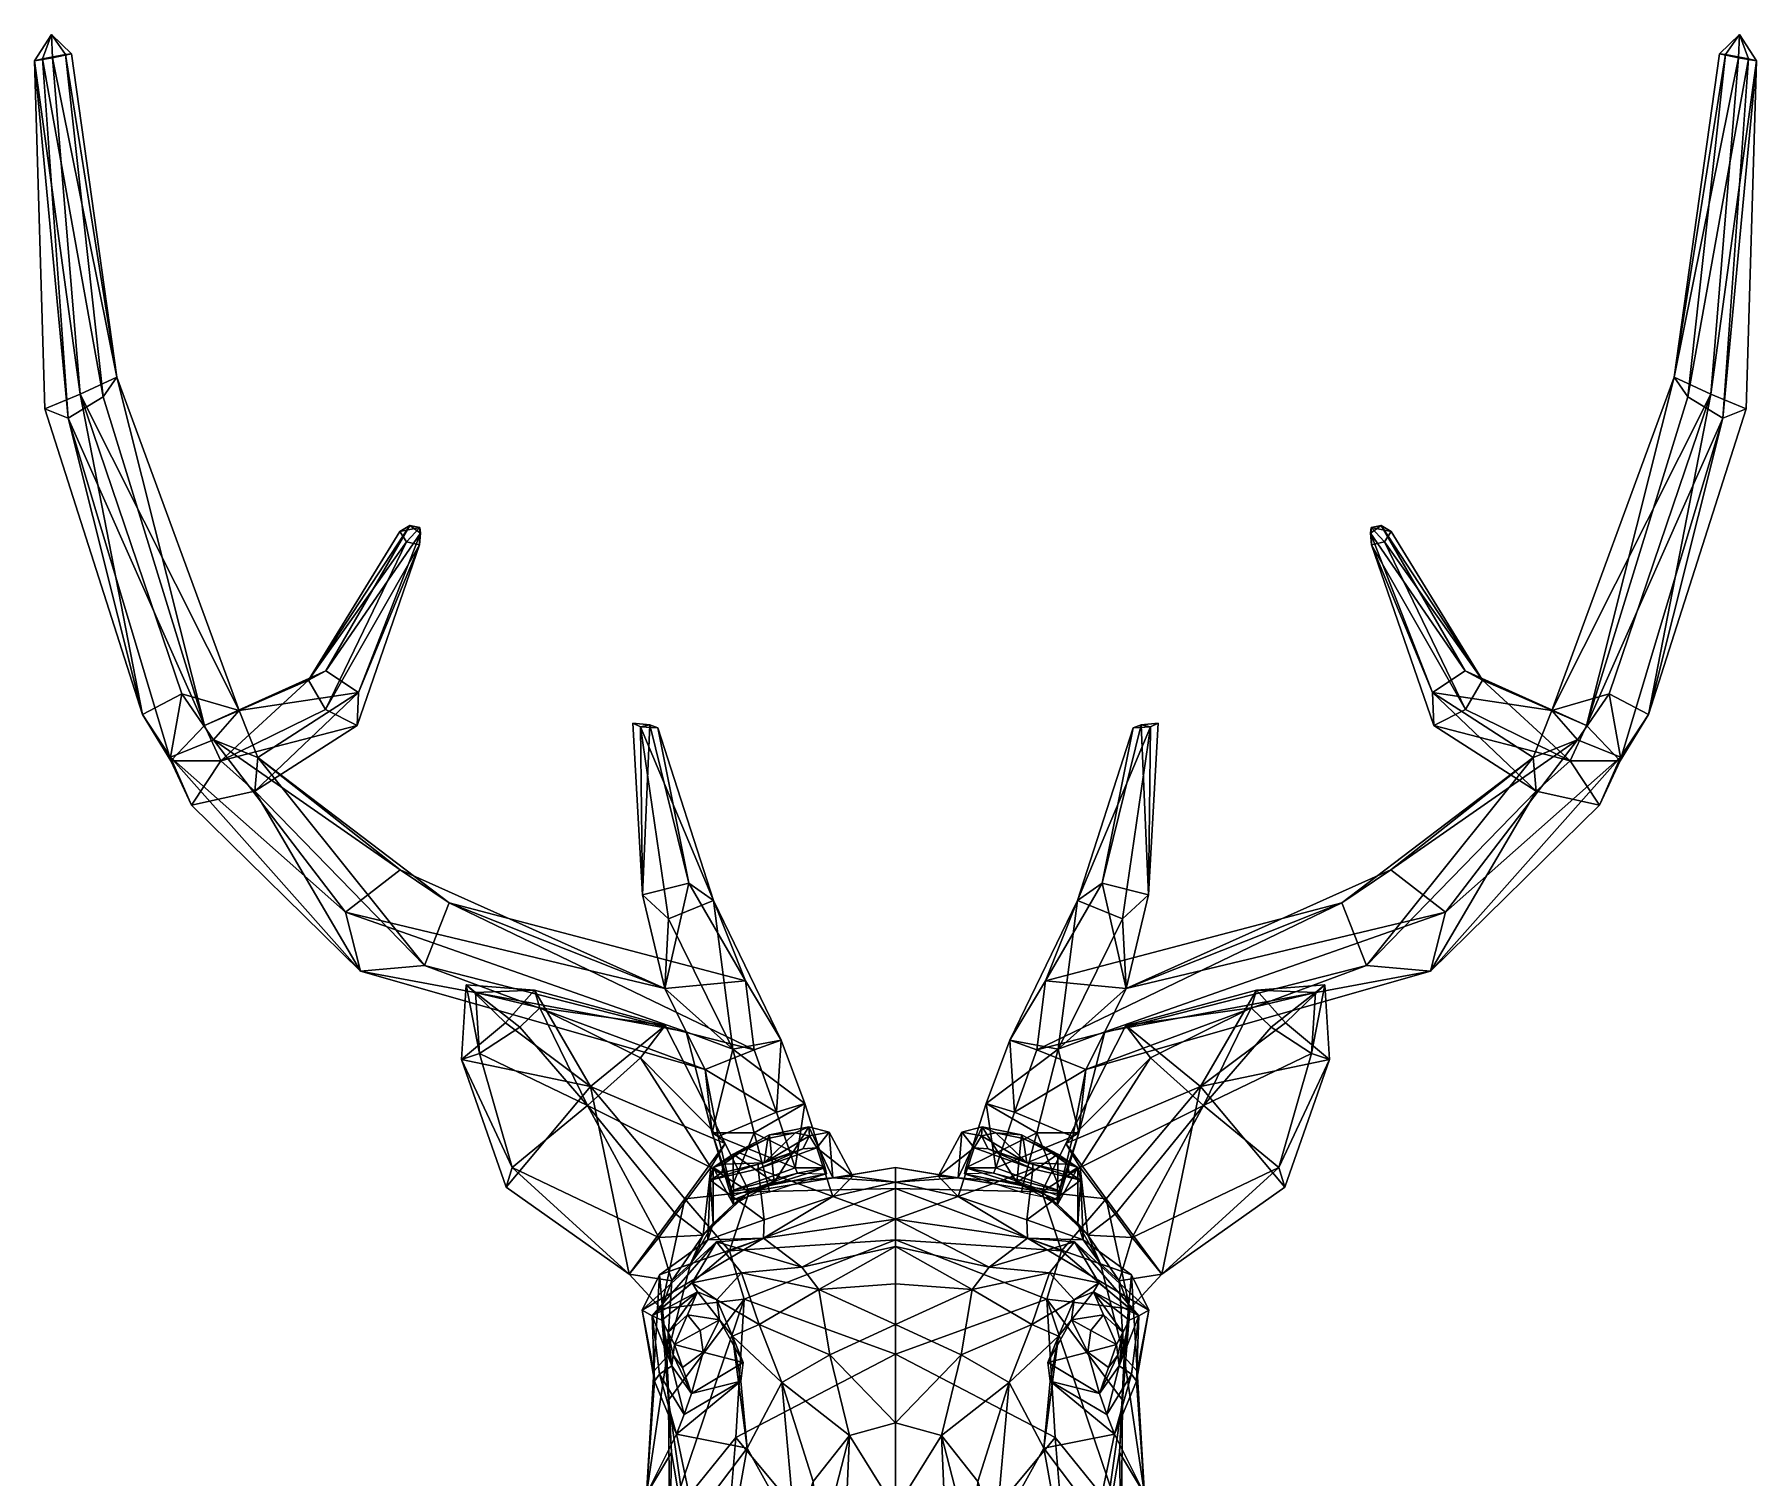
# Model space of a CAD drawing. Header units: centimetres. Extents: x -1.18 to 1.18, y 0 to 6.83.
# Drawn here: x -1.176 to 1.176, y 4.857 to 6.827 of the extents above; entities that cross this region are included whole.
import ezdxf

# ---------------------------------------------------------------- set-up
doc = ezdxf.new("R2010")
doc.units = ezdxf.units.CM
doc.header["$MEASUREMENT"] = 0

msp = doc.modelspace()

# ---------------------------------------------------------------- meshes
at = {"color": 251, "true_color": 0x666666}
mesh = msp.add_polyface(dxfattribs=at)
corners = [(-0.6678, 6.1346, 1.9453), (-0.65, 6.1303, 1.9579), (-0.6493, 6.1538, 1.9421), (-0.65, 6.1303, 1.9579), (-0.6487, 6.1461, 1.9691), (-0.6493, 6.1538, 1.9421), (-0.8706, 5.8399, 2.2877), (-0.9313, 5.8642, 2.3617), (-0.8962, 5.9042, 2.257), (-0.9744, 5.9268, 2.3098), (-0.9313, 5.8642, 2.3617), (-0.9897, 5.8404, 2.3282), (-0.9744, 5.9268, 2.3098), (-1.0282, 5.8987, 2.2811), (-0.961, 5.775, 2.2334), (-0.9894, 5.8353, 2.1817), (-0.9897, 5.8404, 2.3282), (-1.0282, 5.8987, 2.2811), (-1.1293, 6.303, 1.9899), (-1.0815, 6.3321, 1.991), (-1.1644, 6.7937, 1.9365), (-1.1331, 6.7997, 1.9381), (-1.0815, 6.3321, 1.991), (-1.0631, 6.3593, 2.0467), (-1.1331, 6.7997, 1.9381), (-1.1248, 6.8006, 1.969), (-1.113, 6.3361, 2.0901), (-1.151, 6.7952, 1.9864), (-1.0631, 6.3593, 2.0467), (-1.1248, 6.8006, 1.969), (-1.1613, 6.3157, 2.0501), (-1.1755, 6.7909, 1.9663), (-1.113, 6.3361, 2.0901), (-1.151, 6.7952, 1.9864), (-1.1613, 6.3157, 2.0501), (-1.1293, 6.303, 1.9899), (-1.1755, 6.7909, 1.9663), (-1.1644, 6.7937, 1.9365), (-1.1644, 6.7937, 1.9365), (-1.1331, 6.7997, 1.9381), (-1.1523, 6.8269, 1.952), (-1.1248, 6.8006, 1.969), (-1.151, 6.7952, 1.9864), (-1.1755, 6.7909, 1.9663), (-1.1644, 6.7937, 1.9365), (-0.6493, 6.1538, 1.9421), (-0.6487, 6.1461, 1.9691), (-0.663, 6.1568, 1.965), (-0.6493, 6.1538, 1.9421), (-0.663, 6.1568, 1.965), (-0.6767, 6.1483, 1.9483), (-0.6767, 6.1483, 1.9483), (-0.6678, 6.1346, 1.9453), (-0.6493, 6.1538, 1.9421), (-0.9894, 5.8353, 2.1817), (-0.9209, 5.8356, 2.1865), (-0.9433, 5.8839, 2.1813), (-0.961, 5.775, 2.2334), (-0.9209, 5.8356, 2.1865), (-0.9894, 5.8353, 2.1817), (-0.9433, 5.8839, 2.1813), (-0.9209, 5.8356, 2.1865), (-0.8013, 5.9455, 2.0785), (-0.7783, 5.9057, 2.0715), (-0.8746, 5.7939, 2.2375), (-0.735, 5.8839, 2.1165), (-0.9209, 5.8356, 2.1865), (-0.7783, 5.9057, 2.0715), (-0.8706, 5.8399, 2.2877), (-0.7331, 5.9286, 2.1529), (-0.8746, 5.7939, 2.2375), (-0.735, 5.8839, 2.1165), (-0.7778, 5.9585, 2.1426), (-0.7331, 5.9286, 2.1529), (-0.8962, 5.9042, 2.257), (-0.8706, 5.8399, 2.2877), (-0.8013, 5.9455, 2.0785), (-0.7778, 5.9585, 2.1426), (-0.9433, 5.8839, 2.1813), (-0.8962, 5.9042, 2.257), (-0.663, 6.1568, 1.965), (-0.6487, 6.1461, 1.9691), (-0.7778, 5.9585, 2.1426), (-0.7331, 5.9286, 2.1529), (-0.735, 5.8839, 2.1165), (-0.7331, 5.9286, 2.1529), (-0.65, 6.1303, 1.9579), (-0.6487, 6.1461, 1.9691), (-0.735, 5.8839, 2.1165), (-0.65, 6.1303, 1.9579), (-0.7783, 5.9057, 2.0715), (-0.6678, 6.1346, 1.9453), (-0.7783, 5.9057, 2.0715), (-0.6678, 6.1346, 1.9453), (-0.8013, 5.9455, 2.0785), (-0.6767, 6.1483, 1.9483), (-0.6767, 6.1483, 1.9483), (-0.663, 6.1568, 1.965), (-0.8013, 5.9455, 2.0785), (-0.7778, 5.9585, 2.1426), (-1.113, 6.3361, 2.0901), (-1.0631, 6.3593, 2.0467), (-1.113, 6.3361, 2.0901), (-1.1613, 6.3157, 2.0501), (-1.1293, 6.303, 1.9899), (-1.1613, 6.3157, 2.0501), (-1.1293, 6.303, 1.9899), (-1.0815, 6.3321, 1.991), (-1.0631, 6.3593, 2.0467), (-1.0815, 6.3321, 1.991), (-0.3352, 5.8848, 2.9291), (-0.282, 5.6687, 2.9053), (-0.3246, 5.8804, 2.9456), (-0.3246, 5.8804, 2.9456), (-0.348, 5.8819, 2.9543), (-0.3352, 5.8848, 2.9291), (-0.3588, 5.8867, 2.9376)]
mesh.append_faces([[corners[k] for k in face] for face in [(0, 1, 2), (3, 4, 5), (6, 7, 8), (8, 7, 9), (10, 11, 12), (12, 11, 13), (14, 15, 16), (16, 15, 17), (18, 19, 20), (20, 19, 21), (22, 23, 24), (24, 23, 25), (26, 27, 28), (28, 27, 29), (30, 31, 32), (32, 31, 33), (34, 35, 36), (36, 35, 37), (38, 39, 40), (39, 41, 40), (41, 42, 40), (42, 43, 40), (43, 44, 40), (45, 46, 47), (48, 49, 50), (51, 52, 53), (54, 55, 56), (57, 58, 59), (60, 61, 62), (62, 61, 63), (64, 65, 66), (66, 65, 67), (68, 69, 70), (70, 69, 71), (72, 73, 74), (74, 73, 75), (76, 77, 78), (78, 77, 79), (80, 81, 82), (82, 81, 83), (84, 85, 86), (86, 85, 87), (88, 89, 90), (90, 89, 91), (92, 93, 94), (94, 93, 95), (96, 97, 98), (98, 97, 99), (9, 100, 8), (8, 100, 101), (12, 13, 102), (102, 13, 103), (15, 104, 17), (17, 104, 105), (54, 56, 106), (106, 56, 107), (79, 108, 78), (78, 108, 109), (110, 111, 112), (113, 114, 115), (115, 114, 116)]], dxfattribs={"color": 251})
mesh = msp.add_polyface(dxfattribs=at)
corners = [(0.6678, 6.1346, 1.9453), (0.65, 6.1303, 1.9579), (0.6493, 6.1538, 1.9421), (0.65, 6.1303, 1.9579), (0.6487, 6.1461, 1.9691), (0.6493, 6.1538, 1.9421), (0.8706, 5.8399, 2.2877), (0.9313, 5.8642, 2.3617), (0.8962, 5.9042, 2.257), (0.9744, 5.9268, 2.3098), (0.9313, 5.8642, 2.3617), (0.9897, 5.8404, 2.3282), (0.9744, 5.9268, 2.3098), (1.0282, 5.8987, 2.2811), (0.961, 5.775, 2.2334), (0.9894, 5.8353, 2.1817), (0.9897, 5.8404, 2.3282), (1.0282, 5.8987, 2.2811), (1.1293, 6.303, 1.9899), (1.0815, 6.3321, 1.991), (1.1644, 6.7937, 1.9365), (1.1331, 6.7997, 1.9381), (1.0815, 6.3321, 1.991), (1.0631, 6.3593, 2.0467), (1.1331, 6.7997, 1.9381), (1.1248, 6.8006, 1.969), (1.113, 6.3361, 2.0901), (1.151, 6.7952, 1.9864), (1.0631, 6.3593, 2.0467), (1.1248, 6.8006, 1.969), (1.1613, 6.3157, 2.0501), (1.1755, 6.7909, 1.9663), (1.113, 6.3361, 2.0901), (1.151, 6.7952, 1.9864), (1.1613, 6.3157, 2.0501), (1.1293, 6.303, 1.9899), (1.1755, 6.7909, 1.9663), (1.1644, 6.7937, 1.9365), (1.1644, 6.7937, 1.9365), (1.1331, 6.7997, 1.9381), (1.1523, 6.8269, 1.952), (1.1248, 6.8006, 1.969), (1.151, 6.7952, 1.9864), (1.1755, 6.7909, 1.9663), (1.1644, 6.7937, 1.9365), (0.6493, 6.1538, 1.9421), (0.6487, 6.1461, 1.9691), (0.663, 6.1568, 1.965), (0.6493, 6.1538, 1.9421), (0.663, 6.1568, 1.965), (0.6767, 6.1483, 1.9483), (0.6767, 6.1483, 1.9483), (0.6678, 6.1346, 1.9453), (0.6493, 6.1538, 1.9421), (0.9894, 5.8353, 2.1817), (0.9209, 5.8356, 2.1865), (0.9433, 5.8839, 2.1813), (0.961, 5.775, 2.2334), (0.9209, 5.8356, 2.1865), (0.9894, 5.8353, 2.1817), (0.9433, 5.8839, 2.1813), (0.9209, 5.8356, 2.1865), (0.8013, 5.9455, 2.0785), (0.7783, 5.9057, 2.0715), (0.8746, 5.7939, 2.2375), (0.735, 5.8839, 2.1165), (0.9209, 5.8356, 2.1865), (0.7783, 5.9057, 2.0715), (0.8706, 5.8399, 2.2877), (0.7331, 5.9286, 2.1529), (0.8746, 5.7939, 2.2375), (0.735, 5.8839, 2.1165), (0.7778, 5.9585, 2.1426), (0.7331, 5.9286, 2.1529), (0.8962, 5.9042, 2.257), (0.8706, 5.8399, 2.2877), (0.8013, 5.9455, 2.0785), (0.7778, 5.9585, 2.1426), (0.9433, 5.8839, 2.1813), (0.8962, 5.9042, 2.257), (0.663, 6.1568, 1.965), (0.6487, 6.1461, 1.9691), (0.7778, 5.9585, 2.1426), (0.7331, 5.9286, 2.1529), (0.735, 5.8839, 2.1165), (0.7331, 5.9286, 2.1529), (0.65, 6.1303, 1.9579), (0.6487, 6.1461, 1.9691), (0.735, 5.8839, 2.1165), (0.65, 6.1303, 1.9579), (0.7783, 5.9057, 2.0715), (0.6678, 6.1346, 1.9453), (0.7783, 5.9057, 2.0715), (0.6678, 6.1346, 1.9453), (0.8013, 5.9455, 2.0785), (0.6767, 6.1483, 1.9483), (0.6767, 6.1483, 1.9483), (0.663, 6.1568, 1.965), (0.8013, 5.9455, 2.0785), (0.7778, 5.9585, 2.1426), (1.113, 6.3361, 2.0901), (1.0631, 6.3593, 2.0467), (1.113, 6.3361, 2.0901), (1.1613, 6.3157, 2.0501), (1.1293, 6.303, 1.9899), (1.1613, 6.3157, 2.0501), (1.1293, 6.303, 1.9899), (1.0815, 6.3321, 1.991), (1.0631, 6.3593, 2.0467), (1.0815, 6.3321, 1.991), (0.3352, 5.8848, 2.9291), (0.282, 5.6687, 2.9053), (0.3246, 5.8804, 2.9456), (0.3246, 5.8804, 2.9456), (0.348, 5.8819, 2.9543), (0.3352, 5.8848, 2.9291), (0.3588, 5.8867, 2.9376)]
mesh.append_faces([[corners[k] for k in face] for face in [(0, 1, 2), (3, 4, 5), (6, 7, 8), (8, 7, 9), (10, 11, 12), (12, 11, 13), (14, 15, 16), (16, 15, 17), (18, 19, 20), (20, 19, 21), (22, 23, 24), (24, 23, 25), (26, 27, 28), (28, 27, 29), (30, 31, 32), (32, 31, 33), (34, 35, 36), (36, 35, 37), (38, 39, 40), (39, 41, 40), (41, 42, 40), (42, 43, 40), (43, 44, 40), (45, 46, 47), (48, 49, 50), (51, 52, 53), (54, 55, 56), (57, 58, 59), (60, 61, 62), (62, 61, 63), (64, 65, 66), (66, 65, 67), (68, 69, 70), (70, 69, 71), (72, 73, 74), (74, 73, 75), (76, 77, 78), (78, 77, 79), (80, 81, 82), (82, 81, 83), (84, 85, 86), (86, 85, 87), (88, 89, 90), (90, 89, 91), (92, 93, 94), (94, 93, 95), (96, 97, 98), (98, 97, 99), (9, 100, 8), (8, 100, 101), (12, 13, 102), (102, 13, 103), (15, 104, 17), (17, 104, 105), (54, 56, 106), (106, 56, 107), (79, 108, 78), (78, 108, 109), (110, 111, 112), (113, 114, 115), (115, 114, 116)]], dxfattribs={"color": 251})
mesh = msp.add_polyface(dxfattribs=at)
corners = [(-0.3146, 5.4744, 2.7683), (-0.2324, 5.3131, 2.7625), (-0.3482, 5.4301, 2.7734), (-0.3146, 5.4744, 2.7683), (-0.4162, 5.3911, 2.6461), (-0.2324, 5.3131, 2.7625), (-0.4929, 5.5226, 2.7248), (-0.4854, 5.4982, 2.7451), (-0.5326, 5.4778, 2.6895), (-0.5925, 5.4277, 2.7078), (-0.4929, 5.5226, 2.7248), (-0.5127, 5.4718, 2.7212), (-0.4207, 5.365, 2.7146), (-0.5681, 5.4362, 2.7303), (-0.5863, 5.5299, 2.7152), (-0.5734, 5.5192, 2.7356), (-0.1928, 5.4409, 2.8182), (-0.6429, 5.5562, 2.5461), (-0.2597, 5.414, 2.8475), (-0.7302, 5.5484, 2.5818), (-0.2048, 5.535, 2.8419), (-0.6095, 5.6418, 2.5689), (-0.1928, 5.4409, 2.8182), (-0.6429, 5.5562, 2.5461), (-0.2048, 5.535, 2.8419), (-0.315, 5.5245, 2.9038), (-0.6095, 5.6418, 2.5689), (-0.6762, 5.6869, 2.6187), (-0.2857, 5.4657, 2.8995), (-0.7508, 5.6291, 2.6266), (-0.315, 5.5245, 2.9038), (-0.6762, 5.6869, 2.6187), (-0.2597, 5.414, 2.8475), (-0.7302, 5.5484, 2.5818), (-0.2857, 5.4657, 2.8995), (-0.7508, 5.6291, 2.6266), (-0.8746, 5.7939, 2.2375), (-0.961, 5.775, 2.2334), (-0.8706, 5.8399, 2.2877), (-0.8746, 5.7939, 2.2375), (-0.8706, 5.8399, 2.2877), (-0.9313, 5.8642, 2.3617), (-0.9313, 5.8642, 2.3617), (-0.9897, 5.8404, 2.3282), (-0.9897, 5.8404, 2.3282), (-0.961, 5.775, 2.2334), (-0.961, 5.775, 2.2334), (-0.8746, 5.7939, 2.2375), (-0.9209, 5.8356, 2.1865), (-0.2219, 5.4418, 2.9617), (-0.3588, 5.8867, 2.9376), (-0.3456, 5.6526, 2.9198), (-0.3352, 5.8848, 2.9291), (-0.282, 5.6687, 2.9053), (-0.3246, 5.8804, 2.9456), (-0.282, 5.6687, 2.9053), (-0.2485, 5.6449, 2.9562), (-0.156, 5.4541, 2.9035), (-0.3099, 5.62, 2.9763), (-0.3456, 5.6526, 2.9198), (-0.348, 5.8819, 2.9543), (-0.3588, 5.8867, 2.9376), (-0.3099, 5.62, 2.9763), (-0.348, 5.8819, 2.9543), (-0.2485, 5.6449, 2.9562), (-0.3246, 5.8804, 2.9456), (-0.282, 5.6687, 2.9053), (-0.2048, 5.535, 2.8419), (-0.2485, 5.6449, 2.9562), (-0.156, 5.4541, 2.9035), (-0.156, 5.4541, 2.9035), (-0.2219, 5.4418, 2.9617), (-0.2485, 5.6449, 2.9562), (-0.3099, 5.62, 2.9763), (-0.2219, 5.4418, 2.9617), (-0.315, 5.5245, 2.9038), (-0.3099, 5.62, 2.9763), (-0.3456, 5.6526, 2.9198), (-0.3456, 5.6526, 2.9198), (-0.282, 5.6687, 2.9053), (-0.1623, 5.3561, 2.838), (-0.2504, 5.3277, 2.9293), (-0.2219, 5.4418, 2.9617), (-0.2504, 5.3277, 2.9293), (-0.2857, 5.4657, 2.8995), (-0.1237, 5.3678, 2.9309), (-0.2219, 5.4418, 2.9617), (-0.156, 5.4541, 2.9035), (-0.1623, 5.3561, 2.838), (-0.156, 5.4541, 2.9035), (-0.1928, 5.4409, 2.8182)]
mesh.append_faces([[corners[k] for k in face] for face in [(0, 1, 2), (3, 4, 5), (6, 0, 7), (7, 0, 2), (8, 9, 4), (3, 10, 4), (4, 10, 8), (11, 7, 12), (12, 7, 2), (12, 13, 11), (14, 6, 15), (15, 6, 7), (8, 10, 14), (9, 8, 14), (15, 13, 14), (14, 13, 9), (11, 13, 15), (15, 7, 11), (16, 17, 18), (18, 17, 19), (20, 21, 22), (22, 21, 23), (24, 25, 26), (26, 25, 27), (28, 29, 30), (30, 29, 31), (32, 33, 34), (34, 33, 35), (17, 36, 19), (19, 36, 37), (21, 38, 23), (23, 38, 39), (26, 27, 40), (40, 27, 41), (31, 29, 42), (42, 29, 43), (35, 33, 44), (44, 33, 45), (46, 47, 48), (28, 30, 49), (50, 51, 52), (52, 51, 53), (54, 55, 56), (57, 20, 22), (58, 59, 60), (60, 59, 61), (62, 63, 64), (64, 63, 65), (66, 67, 68), (68, 67, 69), (70, 71, 72), (72, 71, 73), (74, 75, 76), (76, 75, 77), (78, 25, 79), (79, 25, 24), (18, 80, 16), (81, 32, 34), (82, 83, 84), (85, 86, 87), (88, 89, 90)]], dxfattribs={"color": 251})
mesh = msp.add_polyface(dxfattribs=at)
corners = [(0.3146, 5.4744, 2.7683), (0.2324, 5.3131, 2.7625), (0.3482, 5.4301, 2.7734), (0.3146, 5.4744, 2.7683), (0.4162, 5.3911, 2.6461), (0.2324, 5.3131, 2.7625), (0.4929, 5.5226, 2.7248), (0.4854, 5.4982, 2.7451), (0.5326, 5.4778, 2.6895), (0.5925, 5.4277, 2.7078), (0.4929, 5.5226, 2.7248), (0.5127, 5.4718, 2.7212), (0.4207, 5.365, 2.7146), (0.5681, 5.4362, 2.7303), (0.5863, 5.5299, 2.7152), (0.5734, 5.5192, 2.7356), (0.1928, 5.4409, 2.8182), (0.6429, 5.5562, 2.5461), (0.2597, 5.414, 2.8475), (0.7302, 5.5484, 2.5818), (0.2048, 5.535, 2.8419), (0.6095, 5.6418, 2.5689), (0.1928, 5.4409, 2.8182), (0.6429, 5.5562, 2.5461), (0.2048, 5.535, 2.8419), (0.315, 5.5245, 2.9038), (0.6095, 5.6418, 2.5689), (0.6762, 5.6869, 2.6187), (0.2857, 5.4657, 2.8995), (0.7508, 5.6291, 2.6266), (0.315, 5.5245, 2.9038), (0.6762, 5.6869, 2.6187), (0.2597, 5.414, 2.8475), (0.7302, 5.5484, 2.5818), (0.2857, 5.4657, 2.8995), (0.7508, 5.6291, 2.6266), (0.8746, 5.7939, 2.2375), (0.961, 5.775, 2.2334), (0.8706, 5.8399, 2.2877), (0.8746, 5.7939, 2.2375), (0.8706, 5.8399, 2.2877), (0.9313, 5.8642, 2.3617), (0.9313, 5.8642, 2.3617), (0.9897, 5.8404, 2.3282), (0.9897, 5.8404, 2.3282), (0.961, 5.775, 2.2334), (0.961, 5.775, 2.2334), (0.8746, 5.7939, 2.2375), (0.9209, 5.8356, 2.1865), (0.2219, 5.4418, 2.9617), (0.3588, 5.8867, 2.9376), (0.3456, 5.6526, 2.9198), (0.3352, 5.8848, 2.9291), (0.282, 5.6687, 2.9053), (0.3246, 5.8804, 2.9456), (0.282, 5.6687, 2.9053), (0.2485, 5.6449, 2.9562), (0.156, 5.4541, 2.9035), (0.3099, 5.62, 2.9763), (0.3456, 5.6526, 2.9198), (0.348, 5.8819, 2.9543), (0.3588, 5.8867, 2.9376), (0.3099, 5.62, 2.9763), (0.348, 5.8819, 2.9543), (0.2485, 5.6449, 2.9562), (0.3246, 5.8804, 2.9456), (0.282, 5.6687, 2.9053), (0.2048, 5.535, 2.8419), (0.2485, 5.6449, 2.9562), (0.156, 5.4541, 2.9035), (0.156, 5.4541, 2.9035), (0.2219, 5.4418, 2.9617), (0.2485, 5.6449, 2.9562), (0.3099, 5.62, 2.9763), (0.2219, 5.4418, 2.9617), (0.315, 5.5245, 2.9038), (0.3099, 5.62, 2.9763), (0.3456, 5.6526, 2.9198), (0.3456, 5.6526, 2.9198), (0.282, 5.6687, 2.9053), (0.1623, 5.3561, 2.838), (0.2504, 5.3277, 2.9293), (0.2219, 5.4418, 2.9617), (0.2504, 5.3277, 2.9293), (0.2857, 5.4657, 2.8995), (0.1237, 5.3678, 2.9309), (0.2219, 5.4418, 2.9617), (0.156, 5.4541, 2.9035), (0.1623, 5.3561, 2.838), (0.156, 5.4541, 2.9035), (0.1928, 5.4409, 2.8182)]
mesh.append_faces([[corners[k] for k in face] for face in [(0, 1, 2), (3, 4, 5), (6, 0, 7), (7, 0, 2), (8, 9, 4), (3, 10, 4), (4, 10, 8), (11, 7, 12), (12, 7, 2), (12, 13, 11), (14, 6, 15), (15, 6, 7), (8, 10, 14), (9, 8, 14), (15, 13, 14), (14, 13, 9), (11, 13, 15), (15, 7, 11), (16, 17, 18), (18, 17, 19), (20, 21, 22), (22, 21, 23), (24, 25, 26), (26, 25, 27), (28, 29, 30), (30, 29, 31), (32, 33, 34), (34, 33, 35), (17, 36, 19), (19, 36, 37), (21, 38, 23), (23, 38, 39), (26, 27, 40), (40, 27, 41), (31, 29, 42), (42, 29, 43), (35, 33, 44), (44, 33, 45), (46, 47, 48), (28, 30, 49), (50, 51, 52), (52, 51, 53), (54, 55, 56), (57, 20, 22), (58, 59, 60), (60, 59, 61), (62, 63, 64), (64, 63, 65), (66, 67, 68), (68, 67, 69), (70, 71, 72), (72, 71, 73), (74, 75, 76), (76, 75, 77), (78, 25, 79), (79, 25, 24), (18, 80, 16), (81, 32, 34), (82, 83, 84), (85, 86, 87), (88, 89, 90)]], dxfattribs={"color": 251})
mesh = msp.add_polyface(dxfattribs=at)
corners = [(-0.5314, 5.2534, 2.6882), (-0.5232, 5.2805, 2.7126), (-0.3636, 5.1347, 2.6734), (-0.323, 5.1847, 2.715), (-0.3482, 5.4301, 2.7734), (-0.2324, 5.3131, 2.7625), (-0.252, 5.2805, 2.773), (-0.2324, 5.3131, 2.7625), (-0.4162, 5.3911, 2.6461), (-0.2877, 5.2375, 2.5881), (-0.5681, 5.4362, 2.7303), (-0.5925, 5.4277, 2.7078), (-0.2264, 5.1667, 2.5676), (-0.3197, 5.0873, 2.6657), (-0.3054, 5.1255, 2.7315), (-0.1997, 5.2472, 2.772), (-0.2624, 5.1881, 2.7823), (-0.1997, 5.2472, 2.772), (-0.2446, 5.1791, 3.1643), (-0.346, 5.0857, 3.0195), (-0.1802, 5.1837, 3.0921), (-0.3223, 5.1337, 2.9524), (-0.3322, 5.0777, 3.0867), (-0.2777, 5.123, 3.1709), (-0.2997, 5.2168, 2.6911), (-0.4207, 5.365, 2.7146), (-0.2797, 5.1487, 2.8357), (-0.3054, 5.1255, 2.7315), (-0.2624, 5.1881, 2.7823), (-0.244, 5.0997, 3.2154), (-0.2101, 5.1367, 3.2212), (-0.237, 5.273, 2.9401), (-0.2346, 5.285, 2.8929), (-0.1795, 5.2866, 2.9127), (-0.2128, 5.3002, 2.8582), (-0.256, 5.1815, 2.9477), (-0.1792, 5.2089, 3.0239), (-0.256, 5.1815, 2.9477), (-0.2488, 5.2038, 2.8683), (-0.2211, 5.23, 2.8229), (-0.1997, 5.2472, 2.772), (-0.2211, 5.23, 2.8229), (-0.237, 5.273, 2.9401), (-0.1877, 5.2851, 2.984), (-0.2528, 5.2633, 2.9459), (-0.1876, 5.2785, 3.0051), (-0.2528, 5.2633, 2.9459), (-0.2488, 5.2806, 2.8827), (-0.237, 5.273, 2.9401), (-0.2346, 5.285, 2.8929), (-0.2218, 5.2988, 2.8383), (-0.2128, 5.3002, 2.8582), (-0.2128, 5.3002, 2.8582), (-0.2218, 5.2988, 2.8383), (-0.1744, 5.3201, 2.8523), (-0.256, 5.1815, 2.9477), (-0.2528, 5.2633, 2.9459), (-0.1792, 5.2089, 3.0239), (-0.1876, 5.2785, 3.0051), (-0.256, 5.1815, 2.9477), (-0.2488, 5.2038, 2.8683), (-0.2528, 5.2633, 2.9459), (-0.2488, 5.2806, 2.8827), (-0.2211, 5.23, 2.8229), (-0.2218, 5.2988, 2.8383), (-0.174, 5.2552, 3.0014), (-0.2231, 5.236, 2.9484), (-0.2262, 5.247, 2.9461), (-0.2231, 5.236, 2.9484), (-0.222, 5.2415, 2.862), (-0.2262, 5.247, 2.9461), (-0.224, 5.2486, 2.8612), (-0.1929, 5.3276, 2.9885), (-0.2262, 5.247, 2.9461), (-0.2504, 5.3277, 2.9293), (-0.2262, 5.247, 2.9461), (-0.224, 5.2486, 2.8612), (-0.2504, 5.3277, 2.9293), (-0.242, 5.3228, 2.853), (-0.242, 5.3228, 2.853), (-0.1623, 5.3561, 2.838), (-0.2597, 5.414, 2.8475), (-0.242, 5.3228, 2.853), (-0.2597, 5.414, 2.8475), (-0.2504, 5.3277, 2.9293), (-0.1929, 5.3276, 2.9885), (-0.2504, 5.3277, 2.9293), (-0.2219, 5.4418, 2.9617)]
mesh.append_faces([[corners[k] for k in face] for face in [(0, 1, 2), (2, 1, 3), (4, 5, 6), (7, 8, 9), (9, 8, 2), (2, 8, 0), (10, 1, 11), (11, 1, 0), (8, 11, 0), (12, 9, 13), (13, 9, 2), (3, 14, 2), (5, 15, 6), (6, 15, 16), (12, 17, 9), (9, 17, 7), (18, 19, 20), (20, 19, 21), (22, 18, 23), (6, 16, 24), (4, 6, 25), (25, 6, 24), (1, 10, 25), (1, 25, 3), (3, 25, 24), (24, 16, 3), (3, 16, 14), (26, 27, 28), (29, 23, 30), (30, 23, 18), (31, 32, 33), (32, 34, 33), (21, 35, 20), (20, 35, 36), (21, 26, 37), (37, 26, 38), (26, 28, 38), (38, 28, 39), (40, 41, 28), (42, 43, 44), (44, 43, 45), (46, 47, 48), (48, 47, 49), (50, 51, 47), (47, 51, 49), (52, 53, 54), (55, 56, 57), (57, 56, 58), (59, 60, 61), (61, 60, 62), (60, 63, 62), (62, 63, 64), (65, 66, 67), (68, 69, 70), (70, 69, 71), (72, 73, 74), (75, 76, 77), (77, 76, 78), (79, 80, 81), (82, 83, 84), (85, 86, 87)]], dxfattribs={"color": 251})
mesh = msp.add_polyface(dxfattribs=at)
corners = [(-0.1369, 5.3279, 2.874), (-0.1795, 5.2866, 2.9127), (-0.1744, 5.3201, 2.8523), (-0.2128, 5.3002, 2.8582), (-0.0002, 5.2516, 2.5959), (-0.2264, 5.1667, 2.5676), (-0.0002, 5.1815, 2.4451), (-0.2068, 5.1006, 2.4952), (-0.0001, 5.2805, 2.785), (-0.1997, 5.2472, 2.772), (-0.1175, 5.3234, 2.9158), (-0.1267, 5.3059, 2.9653), (-0.1795, 5.2866, 2.9127), (-0.1045, 5.1137, 3.2517), (-0.2101, 5.1367, 3.2212), (-0.1281, 5.1444, 3.1831), (-0.0001, 5.1218, 3.2632), (-0.0001, 5.1724, 3.169), (-0.237, 5.273, 2.9401), (-0.1795, 5.2866, 2.9127), (-0.1877, 5.2851, 2.984), (-0.2446, 5.1791, 3.1643), (-0.1802, 5.1837, 3.0921), (-0.0001, 5.2098, 3.0748), (-0.1369, 5.3279, 2.874), (-0.1267, 5.3059, 2.9653), (-0.0857, 5.2408, 2.9924), (-0.1792, 5.2089, 3.0239), (-0.1655, 5.2601, 2.811), (-0.2211, 5.23, 2.8229), (-0.0857, 5.2664, 2.8369), (-0.0584, 5.2685, 2.9044), (-0.0857, 5.2664, 2.8369), (-0.0001, 5.2602, 2.8893), (-0.0001, 5.2805, 2.785), (-0.0001, 5.2098, 3.0748), (-0.0857, 5.2408, 2.9924), (-0.1074, 5.307, 2.9793), (-0.1876, 5.2785, 3.0051), (-0.1267, 5.3059, 2.9653), (-0.1877, 5.2851, 2.984), (-0.1744, 5.3201, 2.8523), (-0.2218, 5.2988, 2.8383), (-0.1721, 5.325, 2.8297), (-0.1181, 5.3357, 2.8573), (-0.1369, 5.3279, 2.874), (-0.0905, 5.3288, 2.9121), (-0.1175, 5.3234, 2.9158), (-0.1181, 5.3357, 2.8573), (-0.1369, 5.3279, 2.874), (-0.1074, 5.307, 2.9793), (-0.1267, 5.3059, 2.9653), (-0.0857, 5.2408, 2.9924), (-0.1074, 5.307, 2.9793), (-0.0584, 5.2685, 2.9044), (-0.0905, 5.3288, 2.9121), (-0.1792, 5.2089, 3.0239), (-0.1876, 5.2785, 3.0051), (-0.0857, 5.2408, 2.9924), (-0.1074, 5.307, 2.9793), (-0.1721, 5.325, 2.8297), (-0.2218, 5.2988, 2.8383), (-0.1655, 5.2601, 2.811), (-0.2211, 5.23, 2.8229), (-0.0857, 5.2664, 2.8369), (-0.1181, 5.3357, 2.8573), (-0.0857, 5.2664, 2.8369), (-0.1181, 5.3357, 2.8573), (-0.222, 5.2415, 2.862), (-0.1339, 5.2726, 2.8633), (-0.224, 5.2486, 2.8612), (-0.1369, 5.28, 2.8609), (-0.0942, 5.2719, 2.9599), (-0.0961, 5.2797, 2.9573), (-0.1339, 5.2726, 2.8633), (-0.1369, 5.28, 2.8609), (-0.1718, 5.2469, 3.0031), (-0.174, 5.2552, 3.0014), (-0.0942, 5.2719, 2.9599), (-0.0961, 5.2797, 2.9573), (-0.1718, 5.2469, 3.0031), (-0.2231, 5.236, 2.9484), (-0.174, 5.2552, 3.0014), (-0.174, 5.2552, 3.0014), (-0.2262, 5.247, 2.9461), (-0.1929, 5.3276, 2.9885), (-0.174, 5.2552, 3.0014), (-0.1929, 5.3276, 2.9885), (-0.0961, 5.2797, 2.9573), (-0.1237, 5.3678, 2.9309), (-0.0961, 5.2797, 2.9573), (-0.1237, 5.3678, 2.9309), (-0.1369, 5.28, 2.8609), (-0.1623, 5.3561, 2.838), (-0.224, 5.2486, 2.8612), (-0.1369, 5.28, 2.8609), (-0.242, 5.3228, 2.853), (-0.1623, 5.3561, 2.838), (-0.1929, 5.3276, 2.9885), (-0.2219, 5.4418, 2.9617), (-0.1237, 5.3678, 2.9309), (-0.1237, 5.3678, 2.9309), (-0.156, 5.4541, 2.9035), (-0.1623, 5.3561, 2.838)]
mesh.append_faces([[corners[k] for k in face] for face in [(0, 1, 2), (1, 3, 2), (4, 5, 6), (6, 5, 7), (8, 9, 4), (4, 9, 5), (10, 11, 12), (13, 14, 15), (16, 13, 17), (17, 13, 15), (18, 19, 20), (14, 21, 15), (15, 21, 22), (17, 15, 23), (23, 15, 22), (10, 12, 24), (25, 20, 19), (23, 22, 26), (26, 22, 27), (28, 29, 9), (8, 30, 9), (9, 30, 28), (31, 32, 33), (33, 32, 34), (35, 36, 33), (33, 36, 31), (37, 38, 39), (39, 38, 40), (41, 42, 43), (44, 45, 43), (43, 45, 41), (46, 47, 48), (48, 47, 49), (46, 50, 47), (47, 50, 51), (52, 53, 54), (54, 53, 55), (56, 57, 58), (58, 57, 59), (60, 61, 62), (62, 61, 63), (64, 65, 62), (62, 65, 60), (54, 55, 66), (66, 55, 67), (68, 69, 70), (70, 69, 71), (72, 73, 74), (74, 73, 75), (76, 77, 78), (78, 77, 79), (80, 81, 82), (83, 84, 85), (86, 87, 88), (88, 87, 89), (90, 91, 92), (92, 91, 93), (94, 95, 96), (96, 95, 97), (98, 99, 100), (101, 102, 103)]], dxfattribs={"color": 251})
mesh = msp.add_polyface(dxfattribs=at)
corners = [(0.1369, 5.3279, 2.874), (0.1795, 5.2866, 2.9127), (0.1744, 5.3201, 2.8523), (0.2128, 5.3002, 2.8582), (0.0002, 5.2516, 2.5959), (0.2264, 5.1667, 2.5676), (0.0002, 5.1815, 2.4451), (0.2068, 5.1006, 2.4952), (0.0001, 5.2805, 2.785), (0.1997, 5.2472, 2.772), (0.1175, 5.3234, 2.9158), (0.1267, 5.3059, 2.9653), (0.1795, 5.2866, 2.9127), (0.1045, 5.1137, 3.2517), (0.2101, 5.1367, 3.2212), (0.1281, 5.1444, 3.1831), (0.0001, 5.1218, 3.2632), (0.0001, 5.1724, 3.169), (0.237, 5.273, 2.9401), (0.1795, 5.2866, 2.9127), (0.1877, 5.2851, 2.984), (0.2446, 5.1791, 3.1643), (0.1802, 5.1837, 3.0921), (0.0001, 5.2098, 3.0748), (0.1369, 5.3279, 2.874), (0.1267, 5.3059, 2.9653), (0.0857, 5.2408, 2.9924), (0.1792, 5.2089, 3.0239), (0.1655, 5.2601, 2.811), (0.2211, 5.23, 2.8229), (0.0857, 5.2664, 2.8369), (0.0584, 5.2685, 2.9044), (0.0857, 5.2664, 2.8369), (0.0001, 5.2602, 2.8893), (0.0001, 5.2805, 2.785), (0.0001, 5.2098, 3.0748), (0.0857, 5.2408, 2.9924), (0.1074, 5.307, 2.9793), (0.1876, 5.2785, 3.0051), (0.1267, 5.3059, 2.9653), (0.1877, 5.2851, 2.984), (0.1744, 5.3201, 2.8523), (0.2218, 5.2988, 2.8383), (0.1721, 5.325, 2.8297), (0.1181, 5.3357, 2.8573), (0.1369, 5.3279, 2.874), (0.0905, 5.3288, 2.9121), (0.1175, 5.3234, 2.9158), (0.1181, 5.3357, 2.8573), (0.1369, 5.3279, 2.874), (0.1074, 5.307, 2.9793), (0.1267, 5.3059, 2.9653), (0.0857, 5.2408, 2.9924), (0.1074, 5.307, 2.9793), (0.0584, 5.2685, 2.9044), (0.0905, 5.3288, 2.9121), (0.1792, 5.2089, 3.0239), (0.1876, 5.2785, 3.0051), (0.0857, 5.2408, 2.9924), (0.1074, 5.307, 2.9793), (0.1721, 5.325, 2.8297), (0.2218, 5.2988, 2.8383), (0.1655, 5.2601, 2.811), (0.2211, 5.23, 2.8229), (0.0857, 5.2664, 2.8369), (0.1181, 5.3357, 2.8573), (0.0857, 5.2664, 2.8369), (0.1181, 5.3357, 2.8573), (0.222, 5.2415, 2.862), (0.1339, 5.2726, 2.8633), (0.224, 5.2486, 2.8612), (0.1369, 5.28, 2.8609), (0.0942, 5.2719, 2.9599), (0.0961, 5.2797, 2.9573), (0.1339, 5.2726, 2.8633), (0.1369, 5.28, 2.8609), (0.1718, 5.2469, 3.0031), (0.174, 5.2552, 3.0014), (0.0942, 5.2719, 2.9599), (0.0961, 5.2797, 2.9573), (0.1718, 5.2469, 3.0031), (0.2231, 5.236, 2.9484), (0.174, 5.2552, 3.0014), (0.174, 5.2552, 3.0014), (0.2262, 5.247, 2.9461), (0.1929, 5.3276, 2.9885), (0.174, 5.2552, 3.0014), (0.1929, 5.3276, 2.9885), (0.0961, 5.2797, 2.9573), (0.1237, 5.3678, 2.9309), (0.0961, 5.2797, 2.9573), (0.1237, 5.3678, 2.9309), (0.1369, 5.28, 2.8609), (0.1623, 5.3561, 2.838), (0.224, 5.2486, 2.8612), (0.1369, 5.28, 2.8609), (0.242, 5.3228, 2.853), (0.1623, 5.3561, 2.838), (0.1929, 5.3276, 2.9885), (0.2219, 5.4418, 2.9617), (0.1237, 5.3678, 2.9309), (0.1237, 5.3678, 2.9309), (0.156, 5.4541, 2.9035), (0.1623, 5.3561, 2.838)]
mesh.append_faces([[corners[k] for k in face] for face in [(0, 1, 2), (1, 3, 2), (4, 5, 6), (6, 5, 7), (8, 9, 4), (4, 9, 5), (10, 11, 12), (13, 14, 15), (16, 13, 17), (17, 13, 15), (18, 19, 20), (14, 21, 15), (15, 21, 22), (17, 15, 23), (23, 15, 22), (10, 12, 24), (25, 20, 19), (23, 22, 26), (26, 22, 27), (28, 29, 9), (8, 30, 9), (9, 30, 28), (31, 32, 33), (33, 32, 34), (35, 36, 33), (33, 36, 31), (37, 38, 39), (39, 38, 40), (41, 42, 43), (44, 45, 43), (43, 45, 41), (46, 47, 48), (48, 47, 49), (46, 50, 47), (47, 50, 51), (52, 53, 54), (54, 53, 55), (56, 57, 58), (58, 57, 59), (60, 61, 62), (62, 61, 63), (64, 65, 62), (62, 65, 60), (54, 55, 66), (66, 55, 67), (68, 69, 70), (70, 69, 71), (72, 73, 74), (74, 73, 75), (76, 77, 78), (78, 77, 79), (80, 81, 82), (83, 84, 85), (86, 87, 88), (88, 87, 89), (90, 91, 92), (92, 91, 93), (94, 95, 96), (96, 95, 97), (98, 99, 100), (101, 102, 103)]], dxfattribs={"color": 251})
mesh = msp.add_polyface(dxfattribs=at)
corners = [(0.5314, 5.2534, 2.6882), (0.5232, 5.2805, 2.7126), (0.3636, 5.1347, 2.6734), (0.323, 5.1847, 2.715), (0.3482, 5.4301, 2.7734), (0.2324, 5.3131, 2.7625), (0.252, 5.2805, 2.773), (0.2324, 5.3131, 2.7625), (0.4162, 5.3911, 2.6461), (0.2877, 5.2375, 2.5881), (0.5681, 5.4362, 2.7303), (0.5925, 5.4277, 2.7078), (0.2264, 5.1667, 2.5676), (0.3197, 5.0873, 2.6657), (0.3054, 5.1255, 2.7315), (0.1997, 5.2472, 2.772), (0.2624, 5.1881, 2.7823), (0.1997, 5.2472, 2.772), (0.2446, 5.1791, 3.1643), (0.346, 5.0857, 3.0195), (0.1802, 5.1837, 3.0921), (0.3223, 5.1337, 2.9524), (0.3322, 5.0777, 3.0867), (0.2777, 5.123, 3.1709), (0.2997, 5.2168, 2.6911), (0.4207, 5.365, 2.7146), (0.2797, 5.1487, 2.8357), (0.3054, 5.1255, 2.7315), (0.2624, 5.1881, 2.7823), (0.244, 5.0997, 3.2154), (0.2101, 5.1367, 3.2212), (0.237, 5.273, 2.9401), (0.2346, 5.285, 2.8929), (0.1795, 5.2866, 2.9127), (0.2128, 5.3002, 2.8582), (0.256, 5.1815, 2.9477), (0.1792, 5.2089, 3.0239), (0.256, 5.1815, 2.9477), (0.2488, 5.2038, 2.8683), (0.2211, 5.23, 2.8229), (0.1997, 5.2472, 2.772), (0.2211, 5.23, 2.8229), (0.237, 5.273, 2.9401), (0.1877, 5.2851, 2.984), (0.2528, 5.2633, 2.9459), (0.1876, 5.2785, 3.0051), (0.2528, 5.2633, 2.9459), (0.2488, 5.2806, 2.8827), (0.237, 5.273, 2.9401), (0.2346, 5.285, 2.8929), (0.2218, 5.2988, 2.8383), (0.2128, 5.3002, 2.8582), (0.2128, 5.3002, 2.8582), (0.2218, 5.2988, 2.8383), (0.1744, 5.3201, 2.8523), (0.256, 5.1815, 2.9477), (0.2528, 5.2633, 2.9459), (0.1792, 5.2089, 3.0239), (0.1876, 5.2785, 3.0051), (0.256, 5.1815, 2.9477), (0.2488, 5.2038, 2.8683), (0.2528, 5.2633, 2.9459), (0.2488, 5.2806, 2.8827), (0.2211, 5.23, 2.8229), (0.2218, 5.2988, 2.8383), (0.174, 5.2552, 3.0014), (0.2231, 5.236, 2.9484), (0.2262, 5.247, 2.9461), (0.2231, 5.236, 2.9484), (0.222, 5.2415, 2.862), (0.2262, 5.247, 2.9461), (0.224, 5.2486, 2.8612), (0.1929, 5.3276, 2.9885), (0.2262, 5.247, 2.9461), (0.2504, 5.3277, 2.9293), (0.2262, 5.247, 2.9461), (0.224, 5.2486, 2.8612), (0.2504, 5.3277, 2.9293), (0.242, 5.3228, 2.853), (0.242, 5.3228, 2.853), (0.1623, 5.3561, 2.838), (0.2597, 5.414, 2.8475), (0.242, 5.3228, 2.853), (0.2597, 5.414, 2.8475), (0.2504, 5.3277, 2.9293), (0.1929, 5.3276, 2.9885), (0.2504, 5.3277, 2.9293), (0.2219, 5.4418, 2.9617)]
mesh.append_faces([[corners[k] for k in face] for face in [(0, 1, 2), (2, 1, 3), (4, 5, 6), (7, 8, 9), (9, 8, 2), (2, 8, 0), (10, 1, 11), (11, 1, 0), (8, 11, 0), (12, 9, 13), (13, 9, 2), (3, 14, 2), (5, 15, 6), (6, 15, 16), (12, 17, 9), (9, 17, 7), (18, 19, 20), (20, 19, 21), (22, 18, 23), (6, 16, 24), (4, 6, 25), (25, 6, 24), (1, 10, 25), (1, 25, 3), (3, 25, 24), (24, 16, 3), (3, 16, 14), (26, 27, 28), (29, 23, 30), (30, 23, 18), (31, 32, 33), (32, 34, 33), (21, 35, 20), (20, 35, 36), (21, 26, 37), (37, 26, 38), (26, 28, 38), (38, 28, 39), (40, 41, 28), (42, 43, 44), (44, 43, 45), (46, 47, 48), (48, 47, 49), (50, 51, 47), (47, 51, 49), (52, 53, 54), (55, 56, 57), (57, 56, 58), (59, 60, 61), (61, 60, 62), (60, 63, 62), (62, 63, 64), (65, 66, 67), (68, 69, 70), (70, 69, 71), (72, 73, 74), (75, 76, 77), (77, 76, 78), (79, 80, 81), (82, 83, 84), (85, 86, 87)]], dxfattribs={"color": 251})
mesh = msp.add_polyface(dxfattribs=at)
corners = [(-0.0895, 5.0248, 3.3274), (-0.1045, 5.1137, 3.2517), (-0.0001, 5.0661, 3.3344), (-0.0001, 5.1218, 3.2632), (-0.1552, 4.9871, 3.3375), (-0.1859, 5.0661, 3.2627), (-0.2226, 5.0503, 3.2387), (-0.211, 4.9887, 3.2343), (-0.2078, 5.0141, 3.2106), (-0.3197, 5.0873, 2.6657), (-0.3054, 5.1255, 2.7315), (-0.312, 5.022, 2.7871), (-0.2797, 5.1487, 2.8357), (-0.3636, 5.1347, 2.6734), (-0.3054, 5.1255, 2.7315), (-0.3197, 5.0873, 2.6657), (-0.063, 4.9146, 3.5737), (-0.0001, 4.9318, 3.5796), (-0.0002, 5.1815, 2.4451), (-0.2068, 5.1006, 2.4952), (0, 5.0258, 2.2314), (-0.2181, 4.912, 2.3026), (-0.3099, 4.9629, 2.6738), (-0.2264, 5.1667, 2.5676), (-0.2668, 5.0578, 3.1933), (-0.2402, 5.0724, 3.2019), (-0.2624, 5.0284, 3.1941), (-0.2908, 5.0074, 3.1737), (-0.2783, 4.9718, 3.1641), (-0.3191, 5.0718, 3.0856), (-0.3105, 5.0552, 3.1339), (-0.3053, 5.0096, 3.0893), (-0.3035, 5.0241, 3.1357), (-0.284, 5.0791, 3.1732), (-0.2701, 5.1108, 3.1662), (-0.2886, 4.9432, 3.1596), (-0.2777, 5.123, 3.1709), (-0.3322, 5.0777, 3.0867), (-0.3223, 4.9983, 3.0756), (-0.33, 5.0023, 2.9785), (-0.3223, 5.1337, 2.9524), (-0.244, 5.0997, 3.2154), (-0.2101, 5.1367, 3.2212), (-0.346, 5.0857, 3.0195), (-0.329, 4.9889, 3.0385), (-0.3057, 4.8913, 2.7773), (-0.2446, 5.1791, 3.1643), (-0.2026, 4.8973, 3.286), (-0.2989, 4.9164, 3.1244), (-0.284, 5.0791, 3.1732), (-0.3018, 5.0387, 3.1697), (-0.3105, 5.0552, 3.1339), (-0.3035, 5.0241, 3.1357), (-0.2908, 5.0074, 3.1737), (-0.2624, 5.0284, 3.1941), (-0.2668, 5.0578, 3.1933)]
mesh.append_faces([[corners[k] for k in face] for face in [(0, 1, 2), (2, 1, 3), (4, 5, 0), (0, 5, 1), (6, 7, 8), (9, 10, 11), (11, 10, 12), (13, 14, 15), (16, 4, 0), (16, 0, 17), (17, 0, 2), (18, 19, 20), (20, 19, 21), (22, 19, 9), (9, 19, 23), (24, 25, 26), (26, 25, 8), (27, 26, 28), (28, 26, 8), (29, 30, 31), (31, 30, 32), (33, 30, 34), (34, 30, 29), (35, 28, 7), (7, 28, 8), (36, 34, 37), (37, 34, 29), (38, 37, 31), (31, 37, 29), (39, 11, 40), (40, 11, 12), (8, 25, 6), (6, 25, 41), (5, 42, 1), (40, 43, 39), (39, 43, 44), (9, 11, 22), (22, 11, 45), (43, 46, 37), (6, 41, 5), (5, 41, 42), (6, 47, 7), (43, 37, 44), (44, 37, 38), (47, 6, 4), (4, 6, 5), (31, 32, 28), (28, 32, 27), (38, 31, 35), (35, 31, 28), (44, 38, 48), (24, 33, 25), (25, 33, 34), (25, 34, 41), (41, 34, 36), (49, 50, 51), (52, 51, 50), (53, 52, 50), (54, 53, 50), (50, 55, 54), (50, 49, 55)]], dxfattribs={"color": 251})
mesh = msp.add_polyface(dxfattribs=at)
corners = [(0.0895, 5.0248, 3.3274), (0.1045, 5.1137, 3.2517), (0.0001, 5.0661, 3.3344), (0.0001, 5.1218, 3.2632), (0.1552, 4.9871, 3.3375), (0.1859, 5.0661, 3.2627), (0.2226, 5.0503, 3.2387), (0.211, 4.9887, 3.2343), (0.2078, 5.0141, 3.2106), (0.3197, 5.0873, 2.6657), (0.3054, 5.1255, 2.7315), (0.312, 5.022, 2.7871), (0.2797, 5.1487, 2.8357), (0.3636, 5.1347, 2.6734), (0.3054, 5.1255, 2.7315), (0.3197, 5.0873, 2.6657), (0.063, 4.9146, 3.5737), (0.0001, 4.9318, 3.5796), (0.0002, 5.1815, 2.4451), (0.2068, 5.1006, 2.4952), (0, 5.0258, 2.2314), (0.2181, 4.912, 2.3026), (0.3099, 4.9629, 2.6738), (0.2264, 5.1667, 2.5676), (0.2668, 5.0578, 3.1933), (0.2402, 5.0724, 3.2019), (0.2624, 5.0284, 3.1941), (0.2908, 5.0074, 3.1737), (0.2783, 4.9718, 3.1641), (0.3191, 5.0718, 3.0856), (0.3105, 5.0552, 3.1339), (0.3053, 5.0096, 3.0893), (0.3035, 5.0241, 3.1357), (0.284, 5.0791, 3.1732), (0.2701, 5.1108, 3.1662), (0.2886, 4.9432, 3.1596), (0.2777, 5.123, 3.1709), (0.3322, 5.0777, 3.0867), (0.3223, 4.9983, 3.0756), (0.33, 5.0023, 2.9785), (0.3223, 5.1337, 2.9524), (0.244, 5.0997, 3.2154), (0.2101, 5.1367, 3.2212), (0.346, 5.0857, 3.0195), (0.329, 4.9889, 3.0385), (0.3057, 4.8913, 2.7773), (0.2446, 5.1791, 3.1643), (0.2026, 4.8973, 3.286), (0.2989, 4.9164, 3.1244), (0.284, 5.0791, 3.1732), (0.3018, 5.0387, 3.1697), (0.3105, 5.0552, 3.1339), (0.3035, 5.0241, 3.1357), (0.2908, 5.0074, 3.1737), (0.2624, 5.0284, 3.1941), (0.2668, 5.0578, 3.1933)]
mesh.append_faces([[corners[k] for k in face] for face in [(0, 1, 2), (2, 1, 3), (4, 5, 0), (0, 5, 1), (6, 7, 8), (9, 10, 11), (11, 10, 12), (13, 14, 15), (16, 4, 0), (16, 0, 17), (17, 0, 2), (18, 19, 20), (20, 19, 21), (22, 19, 9), (9, 19, 23), (24, 25, 26), (26, 25, 8), (27, 26, 28), (28, 26, 8), (29, 30, 31), (31, 30, 32), (33, 30, 34), (34, 30, 29), (35, 28, 7), (7, 28, 8), (36, 34, 37), (37, 34, 29), (38, 37, 31), (31, 37, 29), (39, 11, 40), (40, 11, 12), (8, 25, 6), (6, 25, 41), (5, 42, 1), (40, 43, 39), (39, 43, 44), (9, 11, 22), (22, 11, 45), (43, 46, 37), (6, 41, 5), (5, 41, 42), (6, 47, 7), (43, 37, 44), (44, 37, 38), (47, 6, 4), (4, 6, 5), (31, 32, 28), (28, 32, 27), (38, 31, 35), (35, 31, 28), (44, 38, 48), (24, 33, 25), (25, 33, 34), (25, 34, 41), (41, 34, 36), (49, 50, 51), (52, 51, 50), (53, 52, 50), (54, 53, 50), (50, 55, 54), (50, 49, 55)]], dxfattribs={"color": 251})
mesh = msp.add_polyface(dxfattribs=at)
corners = [(-0.2752, 4.5846, 3.1889), (-0.3107, 4.5677, 2.9935), (-0.2749, 4.8011, 3.195), (-0.3398, 4.8347, 3.0118), (-0.0892, 4.7056, 3.8499), (-0.1062, 4.7472, 3.7546), (-0.0661, 4.7679, 3.8434), (-0.0679, 4.8004, 3.8148), (0, 5.0258, 2.2314), (-0.2181, 4.912, 2.3026), (0, 4.6503, 2.0248), (-0.2457, 4.579, 2.1135), (-0.3086, 4.7999, 2.5149), (-0.2674, 4.6664, 2.6465), (-0.3456, 4.4273, 2.319), (-0.2989, 4.9164, 3.1244), (-0.2026, 4.8973, 3.286), (-0.3057, 4.8913, 2.7773), (-0.3107, 4.6309, 2.7835), (-0.1171, 4.6648, 3.8193), (-0.0001, 4.6429, 3.8924), (-0.0001, 4.6774, 3.9106), (-0.1534, 4.6528, 3.6504), (-0.1298, 4.6994, 3.713), (-0.1424, 4.6306, 3.8032), (-0.2261, 4.7666, 3.3366), (-0.1552, 4.9871, 3.3375), (-0.1366, 4.7785, 3.5243), (-0.1125, 4.8518, 3.554), (-0.063, 4.9146, 3.5737), (-0.2184, 4.5862, 3.3041), (-0.2505, 4.5941, 2.7686), (-0.3099, 4.9629, 2.6738), (-0.2068, 5.1006, 2.4952), (-0.1586, 4.6832, 3.5407), (-0.0001, 4.6197, 3.8771), (0, 4.8137, 3.8216), (-0.0001, 4.9318, 3.5796), (-0.0001, 4.7501, 3.9011), (-0.1489, 4.6084, 3.796), (-0.1538, 4.6324, 3.6657), (-0.1385, 4.6245, 3.6523), (-0.1433, 4.6338, 3.6326), (-0.1409, 4.6085, 3.647), (-0.1433, 4.6338, 3.6326), (-0.1385, 4.6245, 3.6523), (-0.1376, 4.5854, 3.5152), (-0.312, 5.022, 2.7871), (-0.2886, 4.9432, 3.1596), (-0.211, 4.9887, 3.2343), (-0.3223, 4.9983, 3.0756), (-0.33, 5.0023, 2.9785), (-0.329, 4.9889, 3.0385)]
mesh.append_faces([[corners[k] for k in face] for face in [(0, 1, 2), (2, 1, 3), (4, 5, 6), (6, 5, 7), (8, 9, 10), (10, 9, 11), (9, 12, 11), (12, 13, 14), (3, 15, 2), (2, 15, 16), (17, 3, 18), (18, 3, 1), (19, 4, 20), (20, 4, 21), (22, 23, 24), (24, 23, 19), (23, 5, 19), (19, 5, 4), (16, 25, 2), (16, 26, 27), (27, 26, 28), (28, 26, 29), (30, 0, 25), (25, 0, 2), (17, 18, 13), (13, 18, 31), (12, 32, 13), (9, 33, 12), (12, 33, 32), (25, 34, 30), (24, 19, 35), (35, 19, 20), (22, 34, 23), (23, 34, 27), (5, 23, 28), (28, 23, 27), (28, 29, 5), (5, 29, 7), (7, 29, 36), (36, 29, 37), (38, 6, 36), (36, 6, 7), (21, 4, 38), (38, 4, 6), (39, 40, 24), (24, 40, 22), (40, 41, 22), (22, 41, 42), (43, 44, 45), (34, 22, 46), (22, 44, 46), (34, 25, 27), (27, 25, 16), (47, 3, 17), (32, 17, 13), (48, 49, 15), (15, 49, 16), (15, 50, 48), (51, 52, 3), (3, 52, 15), (47, 51, 3)]], dxfattribs={"color": 251})
mesh = msp.add_polyface(dxfattribs=at)
corners = [(0.2752, 4.5846, 3.1889), (0.3107, 4.5677, 2.9935), (0.2749, 4.8011, 3.195), (0.3398, 4.8347, 3.0118), (0.0892, 4.7056, 3.8499), (0.1062, 4.7472, 3.7546), (0.0661, 4.7679, 3.8434), (0.0679, 4.8004, 3.8148), (0, 5.0258, 2.2314), (0.2181, 4.912, 2.3026), (0, 4.6503, 2.0248), (0.2457, 4.579, 2.1135), (0.3086, 4.7999, 2.5149), (0.2674, 4.6664, 2.6465), (0.3456, 4.4273, 2.319), (0.2989, 4.9164, 3.1244), (0.2026, 4.8973, 3.286), (0.3057, 4.8913, 2.7773), (0.3107, 4.6309, 2.7835), (0.1171, 4.6648, 3.8193), (0.0001, 4.6429, 3.8924), (0.0001, 4.6774, 3.9106), (0.1534, 4.6528, 3.6504), (0.1298, 4.6994, 3.713), (0.1424, 4.6306, 3.8032), (0.2261, 4.7666, 3.3366), (0.1552, 4.9871, 3.3375), (0.1366, 4.7785, 3.5243), (0.1125, 4.8518, 3.554), (0.063, 4.9146, 3.5737), (0.2184, 4.5862, 3.3041), (0.2505, 4.5941, 2.7686), (0.3099, 4.9629, 2.6738), (0.2068, 5.1006, 2.4952), (0.1586, 4.6832, 3.5407), (0.0001, 4.6197, 3.8771), (0, 4.8137, 3.8216), (0.0001, 4.9318, 3.5796), (0.0001, 4.7501, 3.9011), (0.1489, 4.6084, 3.796), (0.1538, 4.6324, 3.6657), (0.1385, 4.6245, 3.6523), (0.1433, 4.6338, 3.6326), (0.1409, 4.6085, 3.647), (0.1433, 4.6338, 3.6326), (0.1385, 4.6245, 3.6523), (0.1376, 4.5854, 3.5152), (0.312, 5.022, 2.7871), (0.2886, 4.9432, 3.1596), (0.211, 4.9887, 3.2343), (0.3223, 4.9983, 3.0756), (0.33, 5.0023, 2.9785), (0.329, 4.9889, 3.0385)]
mesh.append_faces([[corners[k] for k in face] for face in [(0, 1, 2), (2, 1, 3), (4, 5, 6), (6, 5, 7), (8, 9, 10), (10, 9, 11), (9, 12, 11), (12, 13, 14), (3, 15, 2), (2, 15, 16), (17, 3, 18), (18, 3, 1), (19, 4, 20), (20, 4, 21), (22, 23, 24), (24, 23, 19), (23, 5, 19), (19, 5, 4), (16, 25, 2), (16, 26, 27), (27, 26, 28), (28, 26, 29), (30, 0, 25), (25, 0, 2), (17, 18, 13), (13, 18, 31), (12, 32, 13), (9, 33, 12), (12, 33, 32), (25, 34, 30), (24, 19, 35), (35, 19, 20), (22, 34, 23), (23, 34, 27), (5, 23, 28), (28, 23, 27), (28, 29, 5), (5, 29, 7), (7, 29, 36), (36, 29, 37), (38, 6, 36), (36, 6, 7), (21, 4, 38), (38, 4, 6), (39, 40, 24), (24, 40, 22), (40, 41, 22), (22, 41, 42), (43, 44, 45), (34, 22, 46), (22, 44, 46), (34, 25, 27), (27, 25, 16), (47, 3, 17), (32, 17, 13), (48, 49, 15), (15, 49, 16), (15, 50, 48), (51, 52, 3), (3, 52, 15), (47, 51, 3)]], dxfattribs={"color": 251})

doc.saveas('drawing.dxf')
